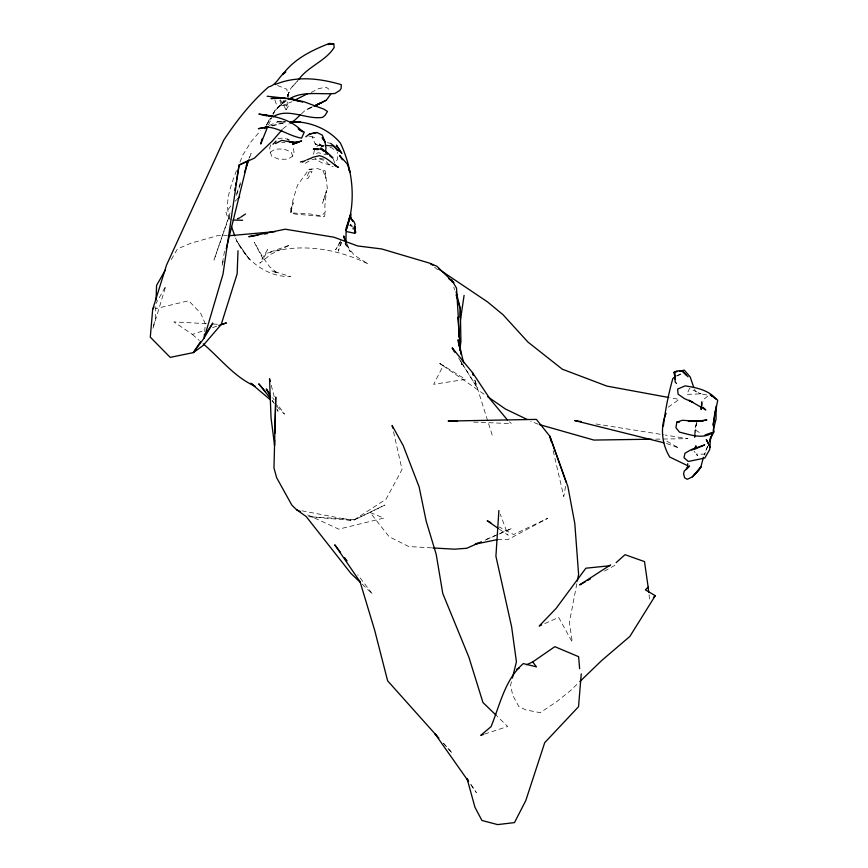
<?xml version="1.0" encoding="UTF-8"?>
<svg xmlns="http://www.w3.org/2000/svg" width="868" height="868" viewBox="0 0 868 868"><rect width="100%" height="100%" fill="white"/><g stroke="black" fill="none" stroke-linecap="round" stroke-linejoin="round"><path stroke-width="0.65" stroke-dasharray="4.34 3.25" d="M345.952 242.541L345.92 245.177L345.356 242.866M694.736 434.608L694.845 429.259L696.451 423.085M701.214 405.584L701.344 400.332L701.941 406.354M155.828 306.719L155.415 318.697L153.018 327.301M291.04 208.277L290.845 213.072L295.565 214.125L321.019 216.349L325.294 211.998L324.838 206.172L326.498 190.526L322.636 203.199L327.344 188.41L325.12 170.801L317.373 168.62L308.997 169.358L297.529 185.166L292.972 199.976L290.845 213.072L293.254 202.732L291.04 208.277L291.149 212.92L310.408 214.005L324.534 216.555L325.294 211.998M204.685 331.522L205.293 323.731L200.682 313.294L188.736 300.74L155.263 308.748M695.235 433.436L697.091 420.611M280.331 99.744L286.114 109.791L287.579 100.905M287.785 99.636L289.044 92.019L287.2 97.021M224.497 251.188L222.024 265.76L223.64 259.196M565.578 486.297L563.777 496.583L552.862 449.331M576.819 583.741L569.408 622.247L572.294 642.266L558.677 617.419L544.073 623.864M314.455 149.947L313.576 154.385L318.447 152.746L326.531 154.71M701.919 405.866L703.275 399.79L708.7 395.331L701.019 393.877L686.827 394.354L689.528 388.484L701.019 393.877L695.518 391.479L694.606 389.341M696.548 423.172L694.964 429.758L701.843 434.043M511.447 681.803L510.514 685.546L512.869 695.528L518.88 706.595L525.791 709.894L540.211 712.682L556.909 701.485L570.298 690.776L577.904 683.452M152.996 328.212L165.81 286.06L155.969 303.54M341.081 242.248L338.249 251.112L341.688 242.313M270.805 144.902L269.72 147.831L270.23 152.182L271.825 156.414L279.181 159.3L287.764 159.191L292.755 156.131L294.035 152.16L292.82 145.726M230.063 213.007L213.984 260.107L229.89 214.374M236.584 193.911L240.935 181.184M236.519 195.322L240.935 182.627M249.778 157.216L251.102 153.408L248.953 158.356M277.521 85.498L286.896 89.274L287.482 96.326L289.044 92.019M707.42 446.499L704.274 455.006L707.659 446.51M236.487 170.605C230.812 185.752 224.009 202.385 229.77 218.541M239.948 162.153L242.899 154.916L251.21 141.527L260.617 130.558M287.482 96.326L290.682 88.514L297.67 80.724L290.682 88.514M268.494 124.97L272.791 115.422M273.322 114.229L274.928 110.648L286.288 99.527L274.928 110.648L272.867 113.947M266.313 125.155L270.1 118.352M340.885 240.382L335.656 249.778L340.473 241.814M273.051 113.979L274.928 110.648M171.343 259.543L177.398 248.942L191.047 243.159L217.347 235.716L227.362 235.684M266.639 125.231L270.512 118.428M286.114 109.791L289.239 104.659L281.514 105.787L279.756 99.874M230.779 205.955L225.962 212.486L228.132 218.573L230.638 219.311M274.874 99.918L277.63 108.023L284.194 100.221M282.935 128.79L289.142 123.842M235.109 201.202L236.921 199.488M301.543 113.762L304.473 111.017L312.447 106.905M277.63 108.023L286.245 100.84M271.738 118.081L268.722 120.554L268.049 117.202M668.208 407.2L679.145 399.41L669.955 397.718M323.254 145.303L321.561 146.464L324.057 146.659M270.23 152.182L275.189 149.133L283.749 148.971L291.084 151.943L292.755 156.131M316.874 146.334L323.211 143.177M305.221 163.271L310.82 160.135M604.486 571.111L615.13 565.209L612.472 565.48M676.606 375.866L681.055 373.5M312.35 106.775L306.209 109.574L311.938 107.165M269.297 125.469L277.413 121.856L285.377 121.78M485.082 540.189L512.001 528.319L483.769 540.471M676.888 376.05L682.932 373.403M281.514 105.787L291.963 101.73M311.2 92.409L318.968 88.525L326.108 87.223L328.798 89.089L329.775 91.617M206.324 323.666L173.882 321.887L192.392 334.419L204.989 330.166M212.552 327.616L217.586 325.912M484.604 734.068L507.671 726.462L497.212 716.317M272.476 125.893L285.16 122.551M277.999 138.511L283.999 137.969L286.071 138.717M271.25 125.643L285.171 122.464M311.938 159.517L319.044 158.714L325.674 161.003L330.122 165.972L333.236 166.732M655.676 439.154L687.89 438.676L665.257 435.052M281.72 142.471L284.997 142.428M497.505 539.571L508.084 539.516L547.751 518.294L513.617 534.525L499.219 527.006M285.127 121.878L277.413 121.856L285.171 121.997M705.272 454.148L696.179 454.127L697.59 455.7L694.064 451.23M324.003 145.368L318.621 145.325L315.149 143.849L312.165 136.743L315.214 137.817L308.758 135.951M473.733 422.087L511.458 423.606L509.462 421.815M213.083 324.046L218.497 324.339M431.602 547.871L408.741 546.536L389.092 536.684L370.05 512.446L383.895 518.077L338.748 529.154L305.124 513.693M323.482 145.824L318.621 145.325L321.486 145.791M595.99 423.975L663.922 434.835M301.956 510.829L353.005 520.561L384.947 505.046L354.925 519.574L308.813 516.688L353.005 520.561L386.032 499.23L402.025 469.512L393.269 430.636M319.825 158.334L324.578 159.245M323.525 145.585L315.149 143.849L321.095 146.562M327.366 142.678L330.741 143.394M329.959 147.452L332.097 147.951L333.92 149.6M330.024 164.822L321.887 162.902L315.008 158.551M666.483 443.45L678.928 448.04L666.266 440.901M538.203 424.246L530.782 421.197M349.511 225.159L352.885 227.145M439.87 363.529L465.498 379.359L433.664 384.318L443.168 365.754L439.87 363.529L485.429 395.135M499.328 529.154L508.127 535.274L500.283 514.225M434.553 267.203L437.602 269.666M274.613 403.36L277.727 405.985M192.392 334.419L199.304 340.451M352.18 225.854L350.205 224.107L352.799 229.13M362.195 584.197L372.535 594.081L357.746 574.8M322.636 146.833L318.491 142.775L321.898 146.605M443.678 743.54L452.358 753.261L443.374 743.203M272.064 400.419L273.724 402.492M277.055 406.636L284.498 414.144L277.38 404.282M272.628 397.707L274.212 399.898M470.901 784.846L476.358 792.614L470.63 783.956M458.586 358.007L477.075 387.345L474.774 379.967M461.494 362.64L477.075 387.345M322.961 170.443L325.891 177.973M272.476 400.756L273.713 403.11M276.805 409.023L278.031 411.378L276.675 406.159M346.766 243.3L350.368 251.894L344.737 242.769L354.133 255.105L368.336 264.078C337.489 248.693 300.805 242.769 267.398 253.109L289.999 244.971L271 254.215L259.836 263.199L267.528 249.528L263.319 259.662L254.291 242.302L262.451 256.613L269.536 266.682L277.814 273.398L271.749 270.816L290.552 276.567C266.118 277.304 243.908 259.196 235.195 237.094M333.301 159.039L334.777 163.26L337.326 159.582L337.956 155.22L337.207 151.9M474.894 380.26L492.199 435.128M453.79 287.232L454.55 289.771M271.25 385.284L274.635 398.336M460.962 360.708L461.494 364.636L461.32 362.021M649.036 594.699L649.774 600.992M325.185 173.719L325.522 180.653M308.986 171.962L306.252 178.569L308.086 178.276L312.046 171.582L308.986 171.962M309.485 169.108L308.997 169.358L311.807 169.227L309.485 169.108M249.539 259.727L236.454 240.653L249.539 259.727"/><path stroke-width="1.3" d="M458.836 337.055L458.901 326.607L456.514 288.133L451.49 279.626L452.25 282.165M710.632 436.637L709.709 449.57L704.805 458.054L688.259 461.483L683.995 457.675L684.971 453.237L691.221 449.624L704.718 444.893L694.226 449.385M345.952 242.541L346.115 228.024L350.661 214.537L346.039 230.487C356.357 202.548 353.189 169.857 340.364 142.992C328.191 128.551 309.366 121.205 290.682 121.737M274.711 440.011L274.57 445.382L271.044 417.866L269.547 378.763L270.23 381.367M274.874 433.306L275.753 397.056L273.973 467.961L276.642 477.693L291.876 505.187L296.715 509.831L306.176 516.525L350.922 573.412L360.318 582.395M701.17 406.886L701.105 409.512L701.648 407.081M156.066 300.068L156.566 285.431L165.3 270.132M238.006 250.722L237.148 273.854L221.199 324.491L203.014 345.616L193.271 352.636L170.204 357.366L150.283 337.142L152.681 309.366L166.547 265.044L223.727 140.215C236.432 120.891 251.102 102.24 268.516 86.984C276.99 85.021 278.867 75.907 285.746 71.979L282.74 74.464C294.328 58.764 311.753 50.322 329.471 43.4L333.735 43.845L334.191 47.436C325.641 61.216 307.934 66.413 298.538 79.758M459.964 317.634L460.311 308.791L456.123 291.876M498.894 510.514L495.91 556.258L511.632 626.87L516.427 661.839L512.38 678.06M355.055 226.808L354.6 233.253L355.055 226.808L355.587 232.429L354.6 233.253L346.679 231.593M204.479 334.115L204.175 338.01L193.271 352.636L200.508 341.688M581.245 673.883L578.533 706.715L544.703 742.693L525.78 800.611L514.464 822.614L497.646 824.6L481.935 820.477L474.97 807.327L467.049 778.542L468.481 780.712M715.113 410.673L713.409 423.779L713.876 431.884L710.1 439.197M354.6 233.253L355.142 228.468M459.725 350.422L460.919 341.645L460.311 308.791L458.011 301.185M694.671 437.277L695.051 434.716M460.441 320.021L464.098 295.359M234.827 190.244L235.271 187.596M235.716 184.949L236.172 182.291M236.617 179.643L239.091 165.072L247.89 160.819L226.233 248.704M577.339 581.083L578.609 574.442L574.8 523.545L567.9 486.623L549.835 436.213L536.391 419.385L448.127 421.056L457.566 421.436M712.986 425.114L717.717 400.159L710.371 394.918M695.355 448.376L695.984 445.805L694.867 448.224L691.763 450.221M712.498 432.969L709.59 441.649M713.149 430.419L716.078 418.962L716.067 406.332M262.071 138.891L260.747 144.023L267.463 127.27M353.688 228.989L355.142 224.356L353.829 221.383L350.455 218.161L350.998 218.964L350.585 213.485M666.125 413.385C659.94 427.306 661.915 444.21 669.727 457.024L687 465.367M246.154 165.907L247.89 160.819M244.472 172.461L248.888 159.755M703.438 457.306L700.834 467.092L699.033 469.718L692.295 476.89L687.304 479.299L684.613 477.78L683.604 473.809L684.19 471.172L689.55 465.997L686.187 469.534L687.825 466.029L687.695 463.675M349.196 218.454L350.129 216.002M152.681 309.366L153.994 307.033M526.572 664.747L532.713 661.937L536.467 666.884L523.328 663.575C505.057 679.21 499.838 705.207 491.06 726.646L480.764 735.337L483.324 734.491M616.139 562.659L625.003 554.685L644.512 561.607L648.157 587.137L645.347 589.86L655.275 595.687L629.886 636.407L601.654 660.548L579.802 681.619M207.029 331.826L212.823 323.07L204.175 338.01L222.989 274.212L239.091 165.072L254.378 158.16L272.411 140.963L282.057 129.799M326.335 100.2L314.227 106.2L326.335 100.2L330.751 94.145M692.295 476.89L699.033 469.718M272.997 144.218L276.089 141.115M653.441 597.455L655.275 595.687M237.832 198.631L239.644 196.927M300.567 114.684L294.708 120.185L290.259 123.104M273.756 116.431C288.632 107.61 306.469 119.936 322.657 117.343L325.077 115.314L327.486 111.462L323.894 109.151L303.724 101.665L288.48 98.637L298.776 101.23M305.851 136.797L309.453 134.03L317.026 132.489L322.288 135.148L325.001 141.799L325.923 147.734L325.63 152.79L327.713 154.287M532.713 661.937L554.826 646.671L578.63 656.696L579.618 668.675M240.751 217.184L245.46 214.016M610.627 564.851L579.65 584.88L585.564 581.603M288.469 99.451C302.075 90.5 319.565 94.742 334.929 93.484L339.724 90.467L341.113 88.482L341.265 84.663C319.901 78.37 296.27 75.494 275.189 84.554M294.078 100.536L307.89 93.538M302.531 162.077L305.471 160.417M587.929 580.291L590.294 578.978M264.512 128.605L267.897 126.815L258.393 128.692L268.06 126.847M676.931 371.699L674.479 372.22L675.358 379.273L673.969 372.448L676.845 370.929L682.183 370.896L688.02 376.777M275.492 143.556L281.753 140.356L294.86 142.743L301.663 140.952L292.592 144.294L298.809 142.07L289.532 142.113L294.86 142.743L291.735 142.547M675.13 376.723L672.841 378.448C668.458 394.05 665.279 410.195 663.38 426.09M516.742 669.25L519.194 668.121M481.404 541.806L466.713 548.272L454.463 549.194L432.948 547.947M541.643 624.938L539.212 626.012L556.052 608.468L585.867 568.204L609.813 565.752M477.628 543.118L475.176 544.171L497.505 539.571M673.969 372.448L674.479 372.22L675.206 381.996L676.487 383.493M306.729 159.918L311.775 157.954M237.441 218.747L239.818 217.825M705.098 434.966L713.876 431.884C703.178 439.935 690.939 434.803 679.492 432.156L675.944 427.75L676.79 422.228L682.313 420.286L695.854 421.121L688.324 421.425L703.384 420.633L695.897 421.36M218.844 325.489L226.407 322.939L221.199 324.491M300.426 161.958L303.041 161.307M312.328 157.455L319.402 155.687C327.182 157.347 332.01 163.64 338.455 167.361L336.144 166.233M679.394 371.178L684.299 370.137L690.201 376.962L693.695 387.215M317.026 132.489L309.453 134.03M679.145 421.75L676.79 422.228L679.46 421.87M699.38 421.381L706.91 419.971L694.628 421.457M268.32 126.63L266.02 127.032C278.823 127.477 289.131 136.037 301.576 138.164L304.299 132.077L298.212 128.833L301.38 131.252M258.067 235.141L248.823 236.693L285.214 229.206L333.93 237.203L357.551 245.937L381.67 248.953L429.476 263.102L436.886 266.248L453.866 282.773L448.778 278.671M264.675 234.024L267.311 233.579M229.868 235.673L275.167 231.626M651.64 439.208L593.907 440.065L539.505 424.615M325.348 145.379L333.225 145.954L339.149 151.303M291.626 122.106L300.675 122.269L290.292 121.954M233.156 220.049L242.649 220.277M318.122 149.665L313.315 149.036C321.431 147.278 327.811 152.41 332.932 158.041L329.797 155.795M581.343 421.631L574.681 420.568L663.857 442.788M267.105 96.218L284.986 98.203L270.968 98.54L281.102 97.693L292.549 98.952L302.661 102.131M668.642 397.468L606.895 386.097L562.334 369.204L527.918 342.035L502.995 314.693L487.523 301.901L438.449 268.928M266.552 115.791L258.87 114.088C274.592 115.997 291.767 119.426 302.639 131.903M296.715 509.831L300.317 511.491M527.158 419.45L505.426 409.012L487.642 396.676M490.821 522.623L487.219 520.746L498.221 528.395M287.102 139.086L289.098 140.149M255.225 386.303C234.23 377.07 220.342 358.354 203.253 343.891M253.098 384.611L250.787 383.255L270.469 399.866M330.741 143.394L335.851 147.56M430.593 263.829L432.839 265.293M323.048 150.088L327.572 153.126L320.867 147.972L323.297 151.075M710.317 394.907L712.303 396.361M702.917 407.255L705.825 409.956L689.04 400.256L692.838 402.307L684.483 398.651L678.092 394.18L677.604 389.124L685.058 385.869C696.31 387.584 708.679 390.003 716.284 399.28M682.4 371.32L686.143 374.965M496.257 715.395L482.933 702.483L468.915 657.25L442.778 593.484L436.213 554.402L426.155 521.05L419.146 486.981L403.197 445.544L392.097 425.45L392.683 428.043M436.734 735.771L434.998 733.818L468.557 781.515M438.882 738.169L387.627 680.816L374.694 630.352L360.068 581.755L334.766 544.822L340.506 552.319M265.662 391.869L258.762 383.808L270.404 398.336M507.476 420.025L490.279 399.323L472.485 372.6L452.282 348.046L454.409 351.421M344.618 557.668L347.081 560.891M269.471 393.323L266.302 388.94L270.621 397.208M335.211 147.549L337.12 150.327M342.339 159.81L339.518 155.372L347.298 164.074L350.097 172.016L348.686 169.792M452.282 348.046L455.082 352.473M350.39 217.174L352.658 221.405M346.256 242.063L343.685 235.933L344.802 240.555M334.864 164.508L335.352 165.755M566.251 482.445L549.835 436.213L551.05 441.465M231.441 226.429L234.783 235.912M473.288 375.15L472.485 372.6L473.244 375.052M456.091 294.838L457.241 298.646M463.642 362.835L458.098 339.768L458.988 346.31M354.491 227.666L355.587 232.429L354.491 227.633M648.157 587.137L648.743 592.171M457.827 317.308L460.778 354.144M700.834 467.092L694.509 474.525L700.834 467.092M320.932 102.858L316.028 105.169L320.932 102.858M330.892 43.834L327.92 44.507L333.735 43.845L330.892 43.834M270.729 116.095L265.63 115.249L273.843 116.627L270.729 116.095M336.491 145.292L341.753 153.343L336.491 145.292M325.001 141.799L322.256 137.828L325.001 141.799M707.301 441.128L706.281 439.577L710.046 447.215L707.301 441.128"/></g></svg>
